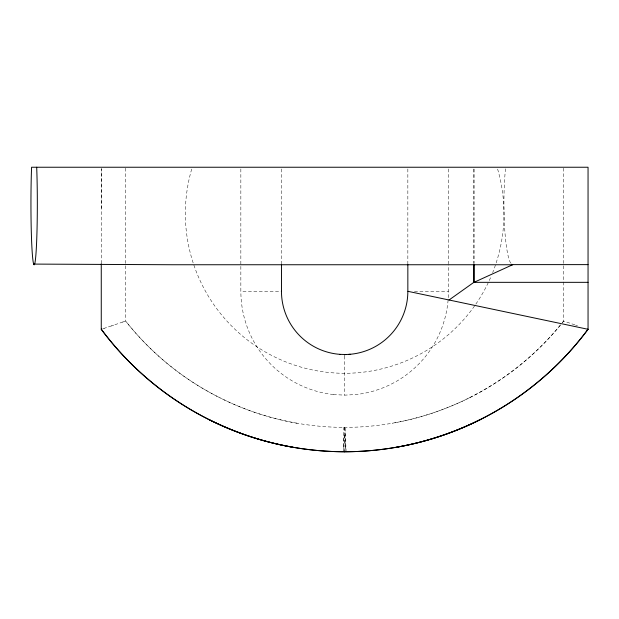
<?xml version="1.0" encoding="UTF-8"?>
<svg xmlns="http://www.w3.org/2000/svg" width="619" height="619" viewBox="0 0 619 619"><rect width="100%" height="100%" fill="white"/><g stroke="black" fill="none" stroke-linecap="round" stroke-linejoin="round"><path stroke-width="0.46" stroke-dasharray="3.1 2.32" d="M101.261 208.348L101.261 169.149M469.481 397.746C445.146 409.948 419.024 418.568 392.206 423.234M122.686 322.058L125.642 321.037A279.579 279.579 0 0 0 344.621 427.381A24.373 0.41 85.7 0 1 346.052 451.429A24.373 0.41 85.7 0 1 344.365 434.801M122.933 321.973L113.478 325.207M111.157 325.996L113.718 325.13M111.381 325.919L106.375 327.598M106.545 327.544L104.379 328.263M103.52 328.55L104.518 328.217M102.886 328.766L103.404 328.588M333.401 394.535L344.659 395.146L355.91 394.543A103.799 103.799 0 0 0 448.466 291.34L448.466 264.623M240.845 266.348L240.845 291.34L279.904 291.34M414.459 291.34L448.466 291.34M297.105 423.234C270.286 418.568 244.165 409.948 219.83 397.746M574.873 324.882L563.669 321.037A279.626 279.626 0 0 1 561.944 323.172M575.593 325.13L577.481 325.764M560.21 325.3A279.626 279.626 0 0 1 344.667 427.396L344.698 427.628M563.669 168.198L563.669 321.037A279.78 279.78 0 0 1 562.392 322.638M474.022 169.033L474.022 263.454M473.868 169.033L473.868 263.454M448.466 168.964L448.466 263.756M407.844 168.964L407.844 263.965M344.659 356.087L344.659 395.146M281.475 168.964L281.475 263.965M240.845 168.964L240.845 265.481M125.642 168.198L125.642 321.037A279.78 279.78 0 0 0 219.83 397.754M101.261 168.206L101.261 263.214M191.697 169.08A159.687 159.687 0 0 0 344.659 373.303A159.687 159.687 0 0 0 491.006 276.616M497.622 169.08A159.687 159.687 0 0 1 492.662 272.623M510.683 263.114A60.971 8.697 -90 0 1 505.483 168.817M560.675 324.766A279.78 279.78 0 0 1 469.488 397.754M344.953 434.801A24.373 0.41 -85.7 0 1 343.259 451.429A24.373 0.41 -85.7 0 1 344.698 427.389M344.582 451.622A24.373 1.253 -89.1 0 1 343.824 427.342M345.58 428.077A24.373 1.315 89.1 0 1 344.737 451.684M333.448 394.527A103.799 103.799 0 0 1 240.868 291.34"/><path stroke-width="0.93" d="M588.05 264.623L512.865 264.623L474.022 282.334L474.022 264.352M449.015 300.014L473.868 282.334L588.05 282.334M480.406 419.543C453.951 432.805 425.547 442.175 396.392 447.251M101.826 329.115L101.323 329.277M350.671 354.23L351.507 354.145A63.184 63.184 0 0 0 407.844 291.332L407.844 264.623M350.656 354.238L346.4 354.494M349.828 354.308L348.977 354.37M346.369 354.494L345.518 354.517M345.534 354.517L339.939 354.347M512.656 264.746L172.569 264.746L33.674 264.089M281.312 291.34L281.475 291.34A63.184 63.184 0 0 0 337.804 354.145L339.908 354.339M408.006 291.34L588.05 329.3L588.05 167.238L31.584 167.238A60.941 3.188 -90 0 0 31.995 248.884A60.941 3.188 -90 0 0 36.289 248.884A60.941 3.188 -90 0 0 36.691 167.238M292.919 447.251C263.764 442.175 235.367 432.805 208.913 419.543M587.593 329.146L588.004 329.285A304.006 304.006 0 0 1 344.667 451.754A24.373 1.315 89.1 0 1 344.69 451.746M473.868 264.352L473.868 282.334M344.659 354.517L344.659 355.198M281.475 264.623L281.475 291.34M101.261 263.702L101.261 329.3A304.022 304.022 0 0 0 344.659 451.762A303.914 303.914 0 0 0 588.027 329.285M344.659 451.746A303.914 303.914 0 0 1 101.284 329.285M512.656 264.638A60.971 8.697 -90 0 1 511.627 264.243M344.636 451.715L344.636 451.7A24.373 1.253 -89.1 0 1 344.613 451.684"/></g></svg>
